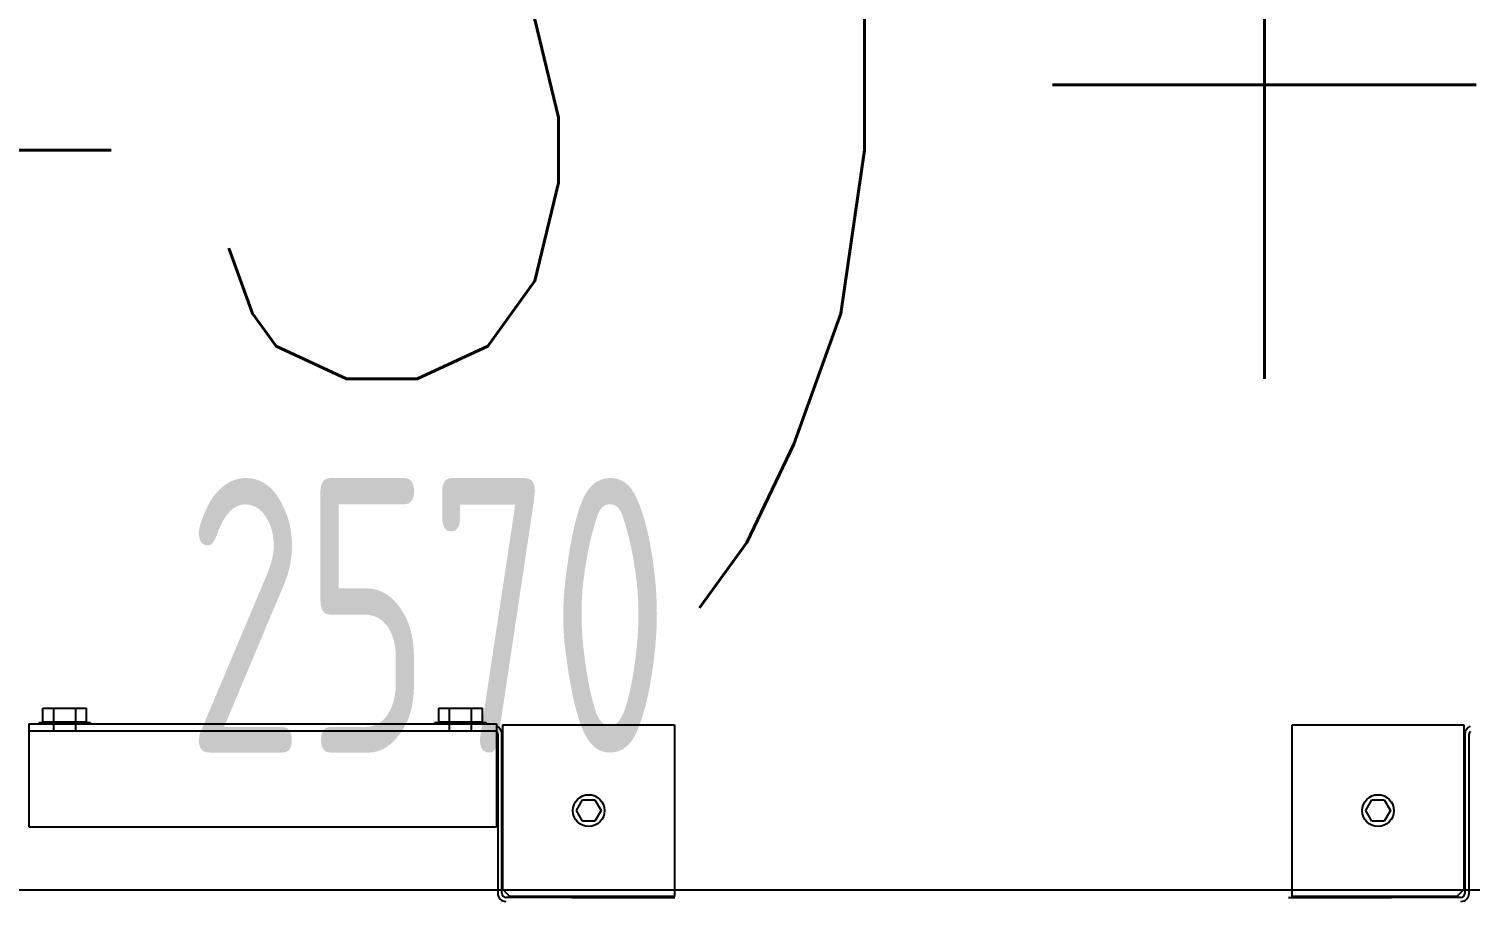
# Model space of a CAD drawing. Extents: x -32000 to 416743, y -254124 to 144214.
# Drawn here: x 255625 to 256675, y 75134 to 75769 of the extents above; entities that cross this region are included whole.
import ezdxf
from ezdxf.enums import TextEntityAlignment as Align

# ---------------------------------------------------------------- set-up
doc = ezdxf.new("R2010")
doc.units = 0
doc.header["$LTSCALE"] = 10
for name, color, linetype in [('XFM1D40$0$M-CWTR-TEXT', 250, 'Continuous'), ('XFM1P40$0$E-CBL-DIM', 250, 'Continuous'), ('XFM1Q40$0$COL', 1, 'Continuous'), ('XFM1Q40$0$M-EQPM-MAU', 22, 'Continuous')]:
    doc.layers.add(name, color=color, linetype=linetype)
doc.styles.add('XFM1D40$0$12P7-XCM2P10$0$AA-TXT', font='simplex.shx', dxfattribs={"bigfont": 'china.shx'})
doc.styles.add('XFM1P40$0$dim-txt', font='isocp.shx', dxfattribs={"width": 0.7, "bigfont": 'chineset.shx'})
doc.dimstyles.new('XFM1P40$0$2000-dim', dxfattribs={"dimscale": 2000, "dimtxt": 0.1, "dimasz": 0.05, "dimexe": 0.1, "dimexo": 0.1, "dimgap": 0.05, "dimtad": 1, "dimdec": 0, "dimrnd": 5, "dimtxsty": 'XFM1P40$0$dim-txt', "dimblk": 'XFM1P40$0$_Dot', "dimcen": 2, "dimclrd": 256, "dimclre": 256, "dimclrt": 256, "dimadec": 0, "dimazin": 0, "dimtfac": 1, "dimtdec": 0, "dimtix": 1, "dimtmove": 2, "dimatfit": 3, "dimldrblk": 'XFM1P40$0$_Oblique', "dimfxl": 1, "dimtvp": 1, "dimarcsym": 0})

# ---------------------------------------------------------------- blocks, each defined once
blk = doc.blocks.new('XFM1D40')
at = {"layer": 'XFM1D40$0$M-CWTR-TEXT', "style": 'XFM1D40$0$12P7-XCM2P10$0$AA-TXT', "width": 0.8}
blk.add_text('BOD=L40(18.45)+2150', height=500, dxfattribs=at).set_placement((251759, 75763.5), align=Align.MIDDLE_LEFT)
blk = doc.blocks.new('XFM1P40$0$_Dot')
at = {"color": 0, "linetype": 'ByBlock', "lineweight": -2}
blk.add_line((-0.5, 0), (-1, 0), dxfattribs=at)
at = {"color": 0, "linetype": 'ByBlock', "const_width": 0.5}
blk.add_lwpolyline([(-0.25, 0, 1), (0.25, 0, 1)], format="xyb", close=True, dxfattribs=at)
blk = doc.blocks.new('*D288')
at = {"layer": 'DEFPOINTS', "color": 0, "transparency": 16777216}
for p in [(254630.5, 75140.6, 0), (257200, 75141.3), (257200, 75140.6, 0)]:
    blk.add_point(p, dxfattribs=at)
at = {"layer": 'XFM1P40$0$E-CBL-DIM', "lineweight": -2}
for p, q in [((254630.5, 75340.6), (254630.5, 75341.3)), ((257200, 75340.6), (257200, 75341.3)), ((254730.5, 75141.3), (257100, 75141.3))]:
    blk.add_line(p, q, dxfattribs=at)
at = {"layer": 'XFM1P40$0$E-CBL-DIM', "lineweight": -2, "xscale": 100, "yscale": 100, "zscale": 100, "rotation": 180}
blk.add_blockref('XFM1P40$0$_Dot', (254630.5, 75141.3), dxfattribs=at)
at = {"layer": 'XFM1P40$0$E-CBL-DIM', "lineweight": -2, "xscale": 100, "yscale": 100, "zscale": 100}
blk.add_blockref('XFM1P40$0$_Dot', (257200, 75141.3), dxfattribs=at)
at = {"layer": 'XFM1P40$0$E-CBL-DIM', "insert": (255915.3, 75341.3), "char_height": 200, "attachment_point": 5, "style": 'XFM1P40$0$dim-txt'}
blk.add_mtext('2570', dxfattribs=at)
blk = doc.blocks.new('XFM1P40$0$_Oblique')
at = {"color": 0, "linetype": 'ByBlock', "lineweight": -2}
blk.add_line((-0.5, -0.5), (0.5, 0.5), dxfattribs=at)
blk = doc.blocks.new('XFM1Q40$0$A$C6DF15AF1')
at = {"layer": 'XFM1Q40$0$M-EQPM-MAU'}
for p, q in [((13670.43, -13800.98, 0.34), (13670.43, -13835.06, 0.34)), ((13677.43, -13800.98, 0.34), (13670.43, -13800.98, 0.34)), ((13677.43, -13800.98, 0.34), (13677.43, -13835.06, 0.34)), ((13677.93, -13800.98, -0.16), (13677.93, -13835.06, -0.16)), ((13677.93, -13800.98, -0.16), (13677.93, -13835.06, -0.16)), ((13677.93, -13801.74, -9.36), (13678.03, -13801.74, -9.36)), ((13677.93, -13801.74, -4.76), (13678.03, -13801.74, -4.76)), ((13677.93, -13801.74, -0.16), (13678.03, -13801.74, -0.16)), ((13678.09, -13802.01, -9.36), (13679.09, -13802.01, -9.36)), ((13678.09, -13802.01, -4.76), (13679.09, -13802.01, -4.76)), ((13678.09, -13802.01, -0.16), (13678.09, -13802.81, 1.22)), ((13678.09, -13802.01, -0.16), (13679.09, -13802.01, -0.16)), ((13679.09, -13802.01, -0.16), (13679.09, -13802.81, 1.22)), ((13677.35, -13802.8, -9.36), (13677.93, -13802.8, -9.36)), ((13677.35, -13802.8, -4.76), (13677.93, -13802.8, -4.76)), ((13677.35, -13802.8, -0.16), (13677.93, -13802.8, -0.16)), ((13678.03, -13802.8, -9.36), (13678.09, -13802.8, -9.36)), ((13678.03, -13802.8, -4.76), (13678.09, -13802.8, -4.76)), ((13678.03, -13802.8, -0.16), (13678.09, -13802.8, -0.16)), ((13678.09, -13802.81, 1.22), (13678.09, -13804.4, 1.22)), ((13678.09, -13802.81, 1.22), (13679.09, -13802.81, 1.22)), ((13679.09, -13802.81, 1.22), (13679.09, -13804.4, 1.22)), ((13677.35, -13804.4, -9.36), (13677.93, -13804.4, -9.36)), ((13677.35, -13804.4, -4.76), (13677.93, -13804.4, -4.76)), ((13677.35, -13804.4, -0.16), (13677.93, -13804.4, -0.16)), ((13678.03, -13804.4, -9.36), (13678.09, -13804.4, -9.36)), ((13678.03, -13804.4, -4.76), (13678.09, -13804.4, -4.76)), ((13678.03, -13804.4, -0.16), (13678.09, -13804.4, -0.16)), ((13678.09, -13804.4, 1.22), (13678.09, -13805.19, -0.16)), ((13678.09, -13804.4, 1.22), (13679.09, -13804.4, 1.22)), ((13678.09, -13805.19, -9.36), (13679.09, -13805.19, -9.36)), ((13678.09, -13805.19, -4.76), (13679.09, -13805.19, -4.76)), ((13678.09, -13805.19, -0.16), (13679.09, -13805.19, -0.16)), ((13679.09, -13804.4, 1.22), (13679.09, -13805.19, -0.16)), ((13677.93, -13805.47, -9.36), (13678.03, -13805.47, -9.36)), ((13677.93, -13805.47, -4.76), (13678.03, -13805.47, -4.76)), ((13677.93, -13805.47, -0.16), (13678.03, -13805.47, -0.16)), ((13677.93, -13830.57, -9.36), (13678.03, -13830.57, -9.36)), ((13677.93, -13830.57, -4.76), (13678.03, -13830.57, -4.76)), ((13677.93, -13830.57, -0.16), (13678.03, -13830.57, -0.16)), ((13677.35, -13831.64, -9.36), (13677.93, -13831.64, -9.36)), ((13677.35, -13831.64, -4.76), (13677.93, -13831.64, -4.76)), ((13677.35, -13831.64, -0.16), (13677.93, -13831.64, -0.16)), ((13678.03, -13831.64, -9.36), (13678.09, -13831.64, -9.36)), ((13678.03, -13831.64, -4.76), (13678.09, -13831.64, -4.76)), ((13678.03, -13831.64, -0.16), (13678.09, -13831.64, -0.16)), ((13678.09, -13830.84, -9.36), (13679.09, -13830.84, -9.36)), ((13678.09, -13830.84, -4.76), (13679.09, -13830.84, -4.76)), ((13678.09, -13830.84, -0.16), (13678.09, -13831.64, 1.22)), ((13678.09, -13830.84, -0.16), (13679.09, -13830.84, -0.16)), ((13678.09, -13831.64, 1.22), (13678.09, -13833.23, 1.22)), ((13678.09, -13831.64, 1.22), (13679.09, -13831.64, 1.22)), ((13679.09, -13830.84, -0.16), (13679.09, -13831.64, 1.22)), ((13679.09, -13831.64, 1.22), (13679.09, -13833.23, 1.22)), ((13677.35, -13833.23, -9.36), (13677.93, -13833.23, -9.36)), ((13677.35, -13833.23, -4.76), (13677.93, -13833.23, -4.76)), ((13677.35, -13833.23, -0.16), (13677.93, -13833.23, -0.16)), ((13678.03, -13833.23, -9.36), (13678.09, -13833.23, -9.36)), ((13678.03, -13833.23, -4.76), (13678.09, -13833.23, -4.76)), ((13678.03, -13833.23, -0.16), (13678.09, -13833.23, -0.16)), ((13678.09, -13833.23, 1.22), (13678.09, -13834.03, -0.16)), ((13678.09, -13833.23, 1.22), (13679.09, -13833.23, 1.22)), ((13679.09, -13833.23, 1.22), (13679.09, -13834.03, -0.16)), ((13677.93, -13834.3, -9.36), (13678.03, -13834.3, -9.36)), ((13677.93, -13834.3, -4.76), (13678.03, -13834.3, -4.76)), ((13677.93, -13834.3, -0.16), (13678.03, -13834.3, -0.16)), ((13678.09, -13834.03, -9.36), (13679.09, -13834.03, -9.36)), ((13678.09, -13834.03, -4.76), (13679.09, -13834.03, -4.76)), ((13678.09, -13834.03, -0.16), (13679.09, -13834.03, -0.16)), ((13665.3, -13847.04, -0.25), (13665.3, -13835.74, -0.25)), ((13665.37, -13836.02, -0.24), (13665.87, -13835.52, -0.24)), ((13677.2, -13835.14, -0.25), (13665.6, -13835.14, -0.25)), ((13665.6, -13835.44, -0.25), (13677.2, -13835.44, -0.25)), ((13665.87, -13835.52, -0.24), (13677.87, -13835.52, -0.24)), ((13665.94, -13835.44, -5.9), (13665.94, -13835.52, -5.9)), ((13666.94, -13835.44, -5.9), (13666.94, -13835.52, -5.9)), ((13677.43, -13835.06, 0.34), (13670.43, -13835.06, 0.34)), ((13677.87, -13835.52, -0.24), (13677.87, -13848.02, -0.24)), ((13665.37, -13848.02, -0.24), (13665.37, -13836.02, -0.24)), ((13665.28, -13840.54, 0.51), (13665.28, -13847.54, 0.51)), ((13670.84, -13841.32, 1.93), (13671.62, -13840.87, 1.93)), ((13671.62, -13840.87, 1.93), (13672.4, -13841.32, 1.93)), ((13670.84, -13842.22, 1.93), (13670.84, -13841.32, 1.93)), ((13672.4, -13841.32, 1.93), (13672.4, -13842.22, 1.93)), ((13671.62, -13842.67, 1.93), (13670.84, -13842.22, 1.93)), ((13672.4, -13842.22, 1.93), (13671.62, -13842.67, 1.93)), ((13677.87, -13848.02, -0.24), (13665.37, -13848.02, -0.24)), ((13665.28, -13893.25, -0.91), (13665.28, -13900.25, -0.91)), ((13665.37, -13905.02, -1.65), (13665.37, -13893.02, -1.65)), ((13665.37, -13893.02, -1.65), (13677.87, -13893.02, -1.65)), ((13677.87, -13893.02, -1.65), (13677.87, -13905.52, -1.65)), ((13665.3, -13905.3, -1.67), (13665.3, -13894, -1.67)), ((13670.84, -13898.82, 0.51), (13671.62, -13898.37, 0.51)), ((13670.84, -13899.72, 0.51), (13670.84, -13898.82, 0.51)), ((13671.62, -13898.37, 0.51), (13672.4, -13898.82, 0.51)), ((13672.4, -13898.82, 0.51), (13672.4, -13899.72, 0.51)), ((13671.62, -13900.17, 0.51), (13670.84, -13899.72, 0.51)), ((13672.4, -13899.72, 0.51), (13671.62, -13900.17, 0.51)), ((13665.87, -13905.52, -1.65), (13665.37, -13905.02, -1.65)), ((13677.2, -13905.6, -1.67), (13665.6, -13905.6, -1.67)), ((13665.6, -13905.9, -1.67), (13677.2, -13905.9, -1.67)), ((13677.87, -13905.52, -1.65), (13665.87, -13905.52, -1.65)), ((13665.94, -13905.52, -7.32), (13665.94, -13905.6, -7.32)), ((13669.44, -13905.52, -7.32), (13669.44, -13905.6, -7.32)), ((13669.72, -13905.58, -1.65), (13669.72, -13905.58, -1.65))]:
    blk.add_line(p, q, dxfattribs=at)
for centre in [(13671.62, -13841.77, 0.01), (13671.62, -13899.27, -1.41)]:
    blk.add_circle(centre, 1.16, dxfattribs=at)
at = {"layer": 'XFM1Q40$0$M-EQPM-MAU', "extrusion": (1.22465e-16, -1, 0)}
for centre in [(13677.43, -0.16, 13800.98), (13677.43, -0.16, 13835.06)]:
    blk.add_arc(centre, 0.5, 0, 90, dxfattribs=at)
at = {"layer": 'XFM1Q40$0$M-EQPM-MAU', "extrusion": (1, -6.12263e-17, 0)}
for centre in [(-13803.6, -0.16, 13677.93), (-13803.6, -0.16, 13678.03), (-13832.43, -0.16, 13677.93), (-13832.43, -0.16, 13678.03)]:
    blk.add_arc(centre, 1.86, 0, 180, dxfattribs=at)
at = {"layer": 'XFM1Q40$0$M-EQPM-MAU'}
for centre, radius, start, end in [((13665.6, -13835.74, -0.25), 0.6, 90, 180), ((13665.6, -13835.74, -0.25), 0.3, 90, 180), ((13677.2, -13834.84, -0.25), 0.3, 270, 314.5376), ((13677.2, -13834.84, -0.25), 0.6, 270, 339.1228), ((13664.7, -13847.04, -0.25), 0.6, 344.1633, 0), ((13664.7, -13894, -1.67), 0.6, 0, 15.8538), ((13665.6, -13905.3, -1.67), 0.6, 180, 270), ((13665.6, -13905.3, -1.67), 0.3, 180, 270), ((13677.2, -13906.2, -1.67), 0.6, 20.8772, 90), ((13677.2, -13906.2, -1.67), 0.3, 45.4624, 90)]:
    blk.add_arc(centre, radius, start, end, dxfattribs=at)
at = {"layer": 'XFM1Q40$0$M-EQPM-MAU', "extrusion": (1, 1.22465e-16, 0)}
for centre, start, end in [((-13847.54, 0.01, 13665.28), 90, 180), ((-13893.25, -1.41, 13665.28), 360, 90)]:
    blk.add_arc(centre, 0.5, start, end, dxfattribs=at)
blk = doc.blocks.new('XFM1Q40$0$A$C400517eb')
at = {"layer": 'XFM1Q40$0$COL', "xscale": 10.00000000000001, "yscale": 10.00000000000001, "zscale": 10.00000000000001, "rotation": 90}
blk.add_blockref('XFM1Q40$0$A$C6DF15AF1', (147014.8, -51517.2), dxfattribs=at)
blk = doc.blocks.new('XFM1Q40')
blk.add_blockref('XFM1Q40$0$A$C400517eb', (-29400, -10000))
blk = doc.blocks.new('XFM1P40')
at = {"layer": 'XFM1P40$0$E-CBL-DIM'}
dim = blk.add_linear_dim(base=(257200, 75141.2759), p1=(254630.5441, 75140.6256, -0.0002), p2=(257200, 75140.6256, 0.0001), dimstyle='XFM1P40$0$2000-dim', dxfattribs=at)
dim.commit()
dim.dimension.update_dxf_attribs({"geometry": '*D288', "text_midpoint": (255915.2721, 75341.2956)})

msp = doc.modelspace()

# ---------------------------------------------------------------- block references
for name in ['XFM1P40', 'XFM1D40', 'XFM1Q40']:
    msp.add_blockref(name, (0, 0))

doc.saveas('drawing.dxf')
